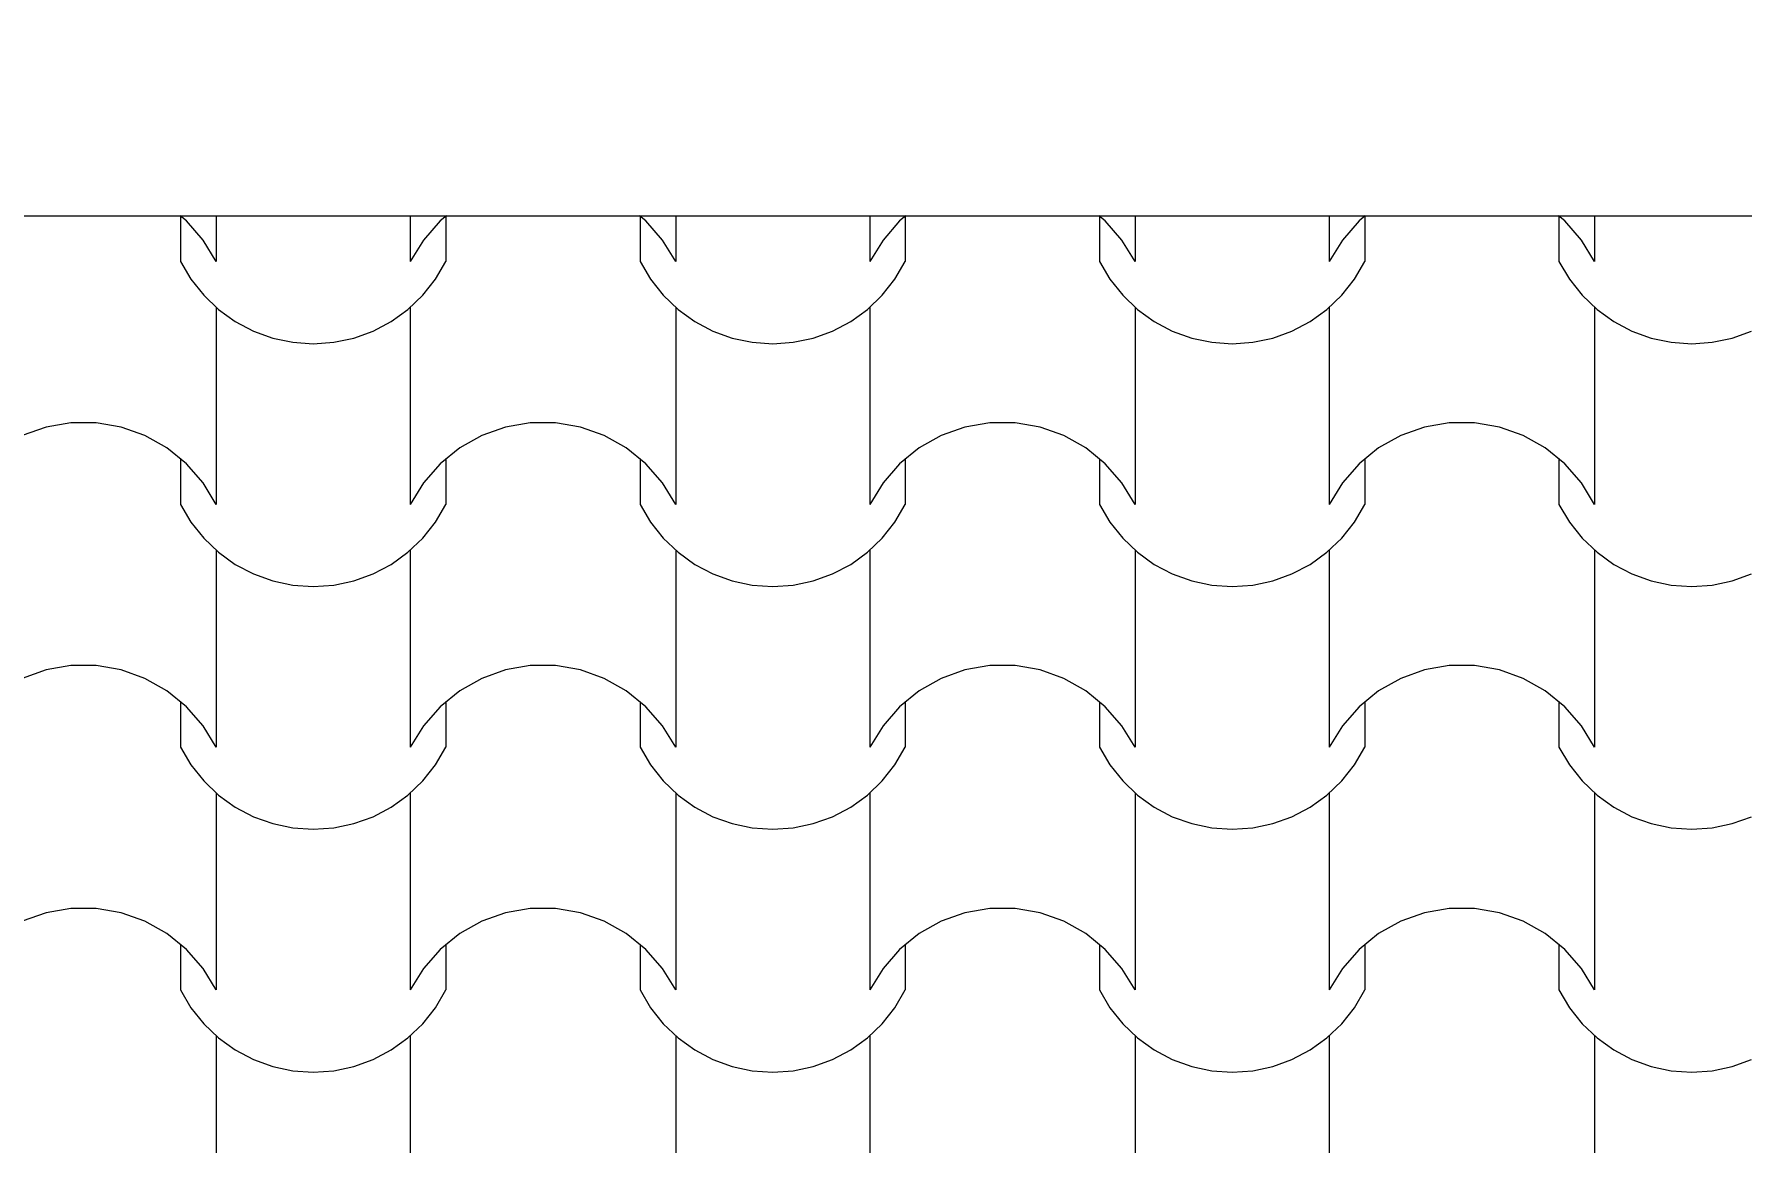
# Model space of a CAD drawing. Header units: millimetres. Extents: x 318905 to 439572, y -5133 to 105868.
# Drawn here: x 394259 to 395316, y 7061 to 7747 of the extents above; entities that cross this region are included whole.
import ezdxf

# ---------------------------------------------------------------- set-up
doc = ezdxf.new("R2010")
doc.units = ezdxf.units.MM
doc.header["$MEASUREMENT"] = 0
for name, color, linetype, lineweight in [('0_Stylo_No__98', 154, 'Continuous', 0), ('2D -  Dessin général_Stylo_No__1', 7, 'Continuous', 5), ('OMBRES_Stylo_No__1', 7, 'Continuous', 5)]:
    doc.layers.add(name, color=color, linetype=linetype, lineweight=lineweight)
doc.layers.add('OMBRES_Stylo_No__82', color=7, linetype='Continuous', lineweight=13, true_color=0xaaaaaa)
doc.styles.add('STYLE_GENERE_3', font='')
doc.styles.get('STYLE_GENERE_3').set_extended_font_data('Arial')
doc.dimstyles.new('STYLE_GENERE__1', dxfattribs={"dimtxt": 200, "dimasz": 142.5, "dimexe": 0.18, "dimexo": 500, "dimgap": 0.09, "dimtad": 0, "dimtih": 1, "dimtoh": 1, "dimlfac": 0.001, "dimzin": 0, "dimdsep": 46, "dimtxsty": 'STYLE_GENERE_3', "dimblk": 'ARROWHEAD_6', "dimblk1": 'ARROWHEAD_6', "dimblk2": 'ARROWHEAD_6', "dimcen": 0.09, "dimclrd": 154, "dimclre": 154, "dimclrt": 154, "dimazin": 0, "dimtfac": 1, "dimtdec": 4, "dimtmove": 0, "dimatfit": 3, "dimfxl": 0, "dimtolj": 1, "dimtzin": 0, "dimarcsym": 0})

# ---------------------------------------------------------------- blocks, each defined once
blk = doc.blocks.new('*X111')
at = {"layer": 'OMBRES_Stylo_No__82', "linetype": 'Continuous'}
for p, q in [((394353, 7631.3), (394349.1, 7634.5)), ((394349.4, 7634.2), (394349.4, 7606.2)), ((394371.4, 7634.5), (394371.4, 7606.2)), ((394491.6, 7634.5), (394491.6, 7606.2)), ((394514, 7634.5), (394510.1, 7631.3)), ((394513.6, 7634.2), (394513.6, 7606.2)), ((394637.5, 7631.3), (394633.5, 7634.5)), ((394633.9, 7634.2), (394633.9, 7606.2)), ((394655.9, 7634.5), (394655.9, 7606.2)), ((394776.1, 7634.5), (394776.1, 7606.2)), ((394798.5, 7634.5), (394794.5, 7631.3)), ((394798.1, 7634.2), (394798.1, 7606.2)), ((394921.9, 7631.3), (394918, 7634.5)), ((394918.4, 7634.2), (394918.4, 7606.2)), ((394940.4, 7634.5), (394940.4, 7606.2)), ((395060.6, 7634.5), (395060.6, 7606.2)), ((395082.9, 7634.5), (395079, 7631.3)), ((395082.6, 7634.2), (395082.6, 7606.2)), ((395206.4, 7631.3), (395202.5, 7634.5)), ((395202.8, 7634.2), (395202.8, 7606.2)), ((395224.8, 7634.5), (395224.8, 7606.2)), ((394363.3, 7619.5), (394353, 7631.3)), ((394510.1, 7631.3), (394499.8, 7619.5)), ((394647.7, 7619.5), (394637.5, 7631.3)), ((394794.5, 7631.3), (394784.3, 7619.5)), ((394932.2, 7619.5), (394921.9, 7631.3)), ((395079, 7631.3), (395068.7, 7619.5)), ((395216.7, 7619.5), (395206.4, 7631.3)), ((394371.4, 7606.2), (394363.3, 7619.5)), ((394499.8, 7619.5), (394491.6, 7606.2)), ((394655.9, 7606.2), (394647.7, 7619.5)), ((394784.3, 7619.5), (394776.1, 7606.2)), ((394940.4, 7606.2), (394932.2, 7619.5)), ((395068.7, 7619.5), (395060.6, 7606.2)), ((395224.8, 7606.2), (395216.7, 7619.5)), ((394349.4, 7606.2), (394355.8, 7595.2)), ((394507.2, 7595.2), (394513.6, 7606.2)), ((394633.9, 7606.2), (394640.3, 7595.2)), ((394791.7, 7595.2), (394798.1, 7606.2)), ((394918.4, 7606.2), (394924.8, 7595.2)), ((395076.2, 7595.2), (395082.6, 7606.2)), ((395202.8, 7606.2), (395209.3, 7595.2)), ((394355.8, 7595.2), (394363.7, 7585.3)), ((394499.3, 7585.3), (394507.2, 7595.2)), ((394640.3, 7595.2), (394648.2, 7585.3)), ((394783.8, 7585.3), (394791.7, 7595.2)), ((394924.8, 7595.2), (394932.7, 7585.3)), ((395068.3, 7585.3), (395076.2, 7595.2)), ((395209.3, 7595.2), (395217.2, 7585.3)), ((394363.7, 7585.3), (394372.9, 7576.5)), ((394490.1, 7576.5), (394499.3, 7585.3)), ((394648.2, 7585.3), (394657.4, 7576.5)), ((394774.6, 7576.5), (394783.8, 7585.3)), ((394932.7, 7585.3), (394941.9, 7576.5)), ((395059.1, 7576.5), (395068.3, 7585.3)), ((395217.2, 7585.3), (395226.4, 7576.5)), ((394371.4, 7577.8), (394371.4, 7516.8)), ((394372.9, 7576.5), (394383.2, 7569.1)), ((394479.8, 7569.1), (394490.1, 7576.5)), ((394491.6, 7577.8), (394491.6, 7516.8)), ((394655.9, 7577.8), (394655.9, 7516.8)), ((394657.4, 7576.5), (394667.7, 7569.1)), ((394764.3, 7569.1), (394774.6, 7576.5)), ((394776.1, 7577.8), (394776.1, 7516.8)), ((394940.4, 7577.8), (394940.4, 7516.8)), ((394941.9, 7576.5), (394952.2, 7569.1)), ((395048.8, 7569.1), (395059.1, 7576.5)), ((395060.6, 7577.8), (395060.6, 7516.8)), ((395224.8, 7577.8), (395224.8, 7516.8)), ((395226.4, 7576.5), (395236.7, 7569.1)), ((394383.2, 7569.1), (394394.5, 7563.1)), ((394394.5, 7563.1), (394406.4, 7558.8)), ((394456.6, 7558.8), (394468.6, 7563.1)), ((394468.6, 7563.1), (394479.8, 7569.1)), ((394667.7, 7569.1), (394678.9, 7563.1)), ((394678.9, 7563.1), (394690.9, 7558.8)), ((394741.1, 7558.8), (394753.1, 7563.1)), ((394753.1, 7563.1), (394764.3, 7569.1)), ((394952.2, 7569.1), (394963.4, 7563.1)), ((394963.4, 7563.1), (394975.4, 7558.8)), ((395025.6, 7558.8), (395037.5, 7563.1)), ((395037.5, 7563.1), (395048.8, 7569.1)), ((395236.7, 7569.1), (395247.9, 7563.1)), ((395247.9, 7563.1), (395259.9, 7558.8)), ((395310.1, 7558.8), (395322, 7563.1)), ((394406.4, 7558.8), (394418.8, 7556.2)), ((394418.8, 7556.2), (394431.5, 7555.3)), ((394431.5, 7555.3), (394444.2, 7556.2)), ((394444.2, 7556.2), (394456.6, 7558.8)), ((394690.9, 7558.8), (394703.3, 7556.2)), ((394703.3, 7556.2), (394716, 7555.3)), ((394716, 7555.3), (394728.7, 7556.2)), ((394728.7, 7556.2), (394741.1, 7558.8)), ((394975.4, 7558.8), (394987.8, 7556.2)), ((394987.8, 7556.2), (395000.5, 7555.3)), ((395000.5, 7555.3), (395013.2, 7556.2)), ((395013.2, 7556.2), (395025.6, 7558.8)), ((395259.9, 7558.8), (395272.3, 7556.2)), ((395272.3, 7556.2), (395285, 7555.3)), ((395285, 7555.3), (395297.6, 7556.2)), ((395297.6, 7556.2), (395310.1, 7558.8)), ((394371.4, 7516.8), (394371.4, 7455.8)), ((394491.6, 7516.8), (394491.6, 7455.8)), ((394655.9, 7516.8), (394655.9, 7455.8)), ((394776.1, 7516.8), (394776.1, 7455.8)), ((394940.4, 7516.8), (394940.4, 7455.8)), ((395060.6, 7516.8), (395060.6, 7455.8)), ((395224.8, 7516.8), (395224.8, 7455.8)), ((394266.1, 7503.7), (394251.3, 7498.5)), ((394281.5, 7506.3), (394266.1, 7503.7)), ((394289.3, 7506.3), (394281.5, 7506.3)), ((394297.1, 7506.3), (394289.3, 7506.3)), ((394312.5, 7503.7), (394297.1, 7506.3)), ((394327.2, 7498.5), (394312.5, 7503.7)), ((394340.9, 7490.8), (394327.2, 7498.5)), ((394535.8, 7498.5), (394522.2, 7490.8)), ((394550.5, 7503.7), (394535.8, 7498.5)), ((394565.9, 7506.3), (394550.5, 7503.7)), ((394573.8, 7506.3), (394565.9, 7506.3)), ((394581.6, 7506.3), (394573.8, 7506.3)), ((394597, 7503.7), (394581.6, 7506.3)), ((394611.7, 7498.5), (394597, 7503.7)), ((394625.3, 7490.8), (394611.7, 7498.5)), ((394820.3, 7498.5), (394806.7, 7490.8)), ((394835, 7503.7), (394820.3, 7498.5)), ((394850.4, 7506.3), (394835, 7503.7)), ((394858.2, 7506.3), (394850.4, 7506.3)), ((394866.1, 7506.3), (394858.2, 7506.3)), ((394881.5, 7503.7), (394866.1, 7506.3)), ((394896.2, 7498.5), (394881.5, 7503.7)), ((394909.8, 7490.8), (394896.2, 7498.5)), ((395104.8, 7498.5), (395091.1, 7490.8)), ((395119.5, 7503.7), (395104.8, 7498.5)), ((395134.9, 7506.3), (395119.5, 7503.7)), ((395142.7, 7506.3), (395134.9, 7506.3)), ((395150.5, 7506.3), (395142.7, 7506.3)), ((395165.9, 7503.7), (395150.5, 7506.3)), ((395180.7, 7498.5), (395165.9, 7503.7)), ((395194.3, 7490.8), (395180.7, 7498.5)), ((394353, 7481), (394340.9, 7490.8)), ((394522.2, 7490.8), (394510.1, 7481)), ((394637.5, 7481), (394625.3, 7490.8)), ((394806.7, 7490.8), (394794.5, 7481)), ((394921.9, 7481), (394909.8, 7490.8)), ((395091.1, 7490.8), (395079, 7481)), ((395206.4, 7481), (395194.3, 7490.8)), ((394349.4, 7483.9), (394349.4, 7455.8)), ((394363.3, 7469.2), (394353, 7481)), ((394510.1, 7481), (394499.8, 7469.2)), ((394513.6, 7483.9), (394513.6, 7455.8)), ((394633.9, 7483.9), (394633.9, 7455.8)), ((394647.7, 7469.2), (394637.5, 7481)), ((394794.5, 7481), (394784.3, 7469.2)), ((394798.1, 7483.9), (394798.1, 7455.8)), ((394918.4, 7483.9), (394918.4, 7455.8)), ((394932.2, 7469.2), (394921.9, 7481)), ((395079, 7481), (395068.7, 7469.2)), ((395082.6, 7483.9), (395082.6, 7455.8)), ((395202.8, 7483.9), (395202.8, 7455.8)), ((395216.7, 7469.2), (395206.4, 7481)), ((394371.4, 7455.8), (394363.3, 7469.2)), ((394499.8, 7469.2), (394491.6, 7455.8)), ((394655.9, 7455.8), (394647.7, 7469.2)), ((394784.3, 7469.2), (394776.1, 7455.8)), ((394940.4, 7455.8), (394932.2, 7469.2)), ((395068.7, 7469.2), (395060.6, 7455.8)), ((395224.8, 7455.8), (395216.7, 7469.2)), ((394349.4, 7455.8), (394355.8, 7444.9)), ((394507.2, 7444.9), (394513.6, 7455.8)), ((394633.9, 7455.8), (394640.3, 7444.9)), ((394791.7, 7444.9), (394798.1, 7455.8)), ((394918.4, 7455.8), (394924.8, 7444.9)), ((395076.2, 7444.9), (395082.6, 7455.8)), ((395202.8, 7455.8), (395209.3, 7444.9)), ((394355.8, 7444.9), (394363.7, 7434.9)), ((394499.3, 7434.9), (394507.2, 7444.9)), ((394640.3, 7444.9), (394648.2, 7434.9)), ((394783.8, 7434.9), (394791.7, 7444.9)), ((394924.8, 7444.9), (394932.7, 7434.9)), ((395068.3, 7434.9), (395076.2, 7444.9)), ((395209.3, 7444.9), (395217.2, 7434.9)), ((394363.7, 7434.9), (394372.9, 7426.2)), ((394490.1, 7426.2), (394499.3, 7434.9)), ((394648.2, 7434.9), (394657.4, 7426.2)), ((394774.6, 7426.2), (394783.8, 7434.9)), ((394932.7, 7434.9), (394941.9, 7426.2)), ((395059.1, 7426.2), (395068.3, 7434.9)), ((395217.2, 7434.9), (395226.4, 7426.2)), ((394371.4, 7427.4), (394371.4, 7366.5)), ((394372.9, 7426.2), (394383.2, 7418.7)), ((394479.8, 7418.7), (394490.1, 7426.2)), ((394491.6, 7427.4), (394491.6, 7366.5)), ((394655.9, 7427.4), (394655.9, 7366.5)), ((394657.4, 7426.2), (394667.7, 7418.7)), ((394764.3, 7418.7), (394774.6, 7426.2)), ((394776.1, 7427.4), (394776.1, 7366.5)), ((394940.4, 7427.4), (394940.4, 7366.5)), ((394941.9, 7426.2), (394952.2, 7418.7)), ((395048.8, 7418.7), (395059.1, 7426.2)), ((395060.6, 7427.4), (395060.6, 7366.5)), ((395224.8, 7427.4), (395224.8, 7366.5)), ((395226.4, 7426.2), (395236.7, 7418.7)), ((394383.2, 7418.7), (394394.5, 7412.8)), ((394394.5, 7412.8), (394406.4, 7408.5)), ((394456.6, 7408.5), (394468.6, 7412.8)), ((394468.6, 7412.8), (394479.8, 7418.7)), ((394667.7, 7418.7), (394678.9, 7412.8)), ((394678.9, 7412.8), (394690.9, 7408.5)), ((394741.1, 7408.5), (394753.1, 7412.8)), ((394753.1, 7412.8), (394764.3, 7418.7)), ((394952.2, 7418.7), (394963.4, 7412.8)), ((394963.4, 7412.8), (394975.4, 7408.5)), ((395025.6, 7408.5), (395037.5, 7412.8)), ((395037.5, 7412.8), (395048.8, 7418.7)), ((395236.7, 7418.7), (395247.9, 7412.8)), ((395247.9, 7412.8), (395259.9, 7408.5)), ((395310.1, 7408.5), (395322, 7412.8)), ((394406.4, 7408.5), (394418.8, 7405.9)), ((394418.8, 7405.9), (394431.5, 7405)), ((394431.5, 7405), (394444.2, 7405.9)), ((394444.2, 7405.9), (394456.6, 7408.5)), ((394690.9, 7408.5), (394703.3, 7405.9)), ((394703.3, 7405.9), (394716, 7405)), ((394716, 7405), (394728.7, 7405.9)), ((394728.7, 7405.9), (394741.1, 7408.5)), ((394975.4, 7408.5), (394987.8, 7405.9)), ((394987.8, 7405.9), (395000.5, 7405)), ((395000.5, 7405), (395013.2, 7405.9)), ((395013.2, 7405.9), (395025.6, 7408.5)), ((395259.9, 7408.5), (395272.3, 7405.9)), ((395272.3, 7405.9), (395285, 7405)), ((395285, 7405), (395297.6, 7405.9)), ((395297.6, 7405.9), (395310.1, 7408.5)), ((394371.4, 7366.5), (394371.4, 7305.5)), ((394491.6, 7366.5), (394491.6, 7305.5)), ((394655.9, 7366.5), (394655.9, 7305.5)), ((394776.1, 7366.5), (394776.1, 7305.5)), ((394940.4, 7366.5), (394940.4, 7305.5)), ((395060.6, 7366.5), (395060.6, 7305.5)), ((395224.8, 7366.5), (395224.8, 7305.5)), ((394266.1, 7353.4), (394251.3, 7348.1)), ((394281.5, 7356), (394266.1, 7353.4)), ((394289.3, 7356), (394281.5, 7356)), ((394297.1, 7356), (394289.3, 7356)), ((394312.5, 7353.4), (394297.1, 7356)), ((394327.2, 7348.1), (394312.5, 7353.4)), ((394550.5, 7353.4), (394535.8, 7348.1)), ((394565.9, 7356), (394550.5, 7353.4)), ((394573.8, 7356), (394565.9, 7356)), ((394581.6, 7356), (394573.8, 7356)), ((394597, 7353.4), (394581.6, 7356)), ((394611.7, 7348.1), (394597, 7353.4)), ((394835, 7353.4), (394820.3, 7348.1)), ((394850.4, 7356), (394835, 7353.4)), ((394858.2, 7356), (394850.4, 7356)), ((394866.1, 7356), (394858.2, 7356)), ((394881.5, 7353.4), (394866.1, 7356)), ((394896.2, 7348.1), (394881.5, 7353.4)), ((395119.5, 7353.4), (395104.8, 7348.1)), ((395134.9, 7356), (395119.5, 7353.4)), ((395142.7, 7356), (395134.9, 7356)), ((395150.5, 7356), (395142.7, 7356)), ((395165.9, 7353.4), (395150.5, 7356)), ((395180.7, 7348.1), (395165.9, 7353.4)), ((394340.9, 7340.5), (394327.2, 7348.1)), ((394353, 7330.6), (394340.9, 7340.5)), ((394522.2, 7340.5), (394510.1, 7330.6)), ((394535.8, 7348.1), (394522.2, 7340.5)), ((394625.3, 7340.5), (394611.7, 7348.1)), ((394637.5, 7330.6), (394625.3, 7340.5)), ((394806.7, 7340.5), (394794.5, 7330.6)), ((394820.3, 7348.1), (394806.7, 7340.5)), ((394909.8, 7340.5), (394896.2, 7348.1)), ((394921.9, 7330.6), (394909.8, 7340.5)), ((395091.1, 7340.5), (395079, 7330.6)), ((395104.8, 7348.1), (395091.1, 7340.5)), ((395194.3, 7340.5), (395180.7, 7348.1)), ((395206.4, 7330.6), (395194.3, 7340.5)), ((394349.4, 7333.5), (394349.4, 7305.5)), ((394363.3, 7318.8), (394353, 7330.6)), ((394510.1, 7330.6), (394499.8, 7318.8)), ((394513.6, 7333.5), (394513.6, 7305.5)), ((394633.9, 7333.5), (394633.9, 7305.5)), ((394647.7, 7318.8), (394637.5, 7330.6)), ((394794.5, 7330.6), (394784.3, 7318.8)), ((394798.1, 7333.5), (394798.1, 7305.5)), ((394918.4, 7333.5), (394918.4, 7305.5)), ((394932.2, 7318.8), (394921.9, 7330.6)), ((395079, 7330.6), (395068.7, 7318.8)), ((395082.6, 7333.5), (395082.6, 7305.5)), ((395202.8, 7333.5), (395202.8, 7305.5)), ((395216.7, 7318.8), (395206.4, 7330.6)), ((394371.4, 7305.5), (394363.3, 7318.8)), ((394499.8, 7318.8), (394491.6, 7305.5)), ((394655.9, 7305.5), (394647.7, 7318.8)), ((394784.3, 7318.8), (394776.1, 7305.5)), ((394940.4, 7305.5), (394932.2, 7318.8)), ((395068.7, 7318.8), (395060.6, 7305.5)), ((395224.8, 7305.5), (395216.7, 7318.8)), ((394349.4, 7305.5), (394355.8, 7294.5)), ((394507.2, 7294.5), (394513.6, 7305.5)), ((394633.9, 7305.5), (394640.3, 7294.5)), ((394791.7, 7294.5), (394798.1, 7305.5)), ((394918.4, 7305.5), (394924.8, 7294.5)), ((395076.2, 7294.5), (395082.6, 7305.5)), ((395202.8, 7305.5), (395209.3, 7294.5)), ((394355.8, 7294.5), (394363.7, 7284.6)), ((394499.3, 7284.6), (394507.2, 7294.5)), ((394640.3, 7294.5), (394648.2, 7284.6)), ((394783.8, 7284.6), (394791.7, 7294.5)), ((394924.8, 7294.5), (394932.7, 7284.6)), ((395068.3, 7284.6), (395076.2, 7294.5)), ((395209.3, 7294.5), (395217.2, 7284.6)), ((394363.7, 7284.6), (394372.9, 7275.8)), ((394371.4, 7277.1), (394371.4, 7216.1)), ((394372.9, 7275.8), (394383.2, 7268.4)), ((394479.8, 7268.4), (394490.1, 7275.8)), ((394490.1, 7275.8), (394499.3, 7284.6)), ((394491.6, 7277.1), (394491.6, 7216.1)), ((394648.2, 7284.6), (394657.4, 7275.8)), ((394655.9, 7277.1), (394655.9, 7216.1)), ((394657.4, 7275.8), (394667.7, 7268.4)), ((394764.3, 7268.4), (394774.6, 7275.8)), ((394774.6, 7275.8), (394783.8, 7284.6)), ((394776.1, 7277.1), (394776.1, 7216.1)), ((394932.7, 7284.6), (394941.9, 7275.8)), ((394940.4, 7277.1), (394940.4, 7216.1)), ((394941.9, 7275.8), (394952.2, 7268.4)), ((395048.8, 7268.4), (395059.1, 7275.8)), ((395059.1, 7275.8), (395068.3, 7284.6)), ((395060.6, 7277.1), (395060.6, 7216.1)), ((395217.2, 7284.6), (395226.4, 7275.8)), ((395224.8, 7277.1), (395224.8, 7216.1)), ((395226.4, 7275.8), (395236.7, 7268.4)), ((394383.2, 7268.4), (394394.5, 7262.5)), ((394468.6, 7262.5), (394479.8, 7268.4)), ((394667.7, 7268.4), (394678.9, 7262.5)), ((394753.1, 7262.5), (394764.3, 7268.4)), ((394952.2, 7268.4), (394963.4, 7262.5)), ((395037.5, 7262.5), (395048.8, 7268.4)), ((395236.7, 7268.4), (395247.9, 7262.5)), ((394394.5, 7262.5), (394406.4, 7258.2)), ((394406.4, 7258.2), (394418.8, 7255.5)), ((394418.8, 7255.5), (394431.5, 7254.7)), ((394431.5, 7254.7), (394444.2, 7255.5)), ((394444.2, 7255.5), (394456.6, 7258.2)), ((394456.6, 7258.2), (394468.6, 7262.5)), ((394678.9, 7262.5), (394690.9, 7258.2)), ((394690.9, 7258.2), (394703.3, 7255.5)), ((394703.3, 7255.5), (394716, 7254.7)), ((394716, 7254.7), (394728.7, 7255.5)), ((394728.7, 7255.5), (394741.1, 7258.2)), ((394741.1, 7258.2), (394753.1, 7262.5)), ((394963.4, 7262.5), (394975.4, 7258.2)), ((394975.4, 7258.2), (394987.8, 7255.5)), ((394987.8, 7255.5), (395000.5, 7254.7)), ((395000.5, 7254.7), (395013.2, 7255.5)), ((395013.2, 7255.5), (395025.6, 7258.2)), ((395025.6, 7258.2), (395037.5, 7262.5)), ((395247.9, 7262.5), (395259.9, 7258.2)), ((395259.9, 7258.2), (395272.3, 7255.5)), ((395272.3, 7255.5), (395285, 7254.7)), ((395285, 7254.7), (395297.6, 7255.5)), ((395297.6, 7255.5), (395310.1, 7258.2)), ((395310.1, 7258.2), (395322, 7262.5)), ((394371.4, 7216.1), (394371.4, 7155.2)), ((394491.6, 7216.1), (394491.6, 7155.2)), ((394655.9, 7216.1), (394655.9, 7155.2)), ((394776.1, 7216.1), (394776.1, 7155.2)), ((394940.4, 7216.1), (394940.4, 7155.2)), ((395060.6, 7216.1), (395060.6, 7155.2)), ((395224.8, 7216.1), (395224.8, 7155.2)), ((394266.1, 7203), (394251.3, 7197.8)), ((394281.5, 7205.7), (394266.1, 7203)), ((394289.3, 7205.7), (394281.5, 7205.7)), ((394297.1, 7205.7), (394289.3, 7205.7)), ((394312.5, 7203), (394297.1, 7205.7)), ((394327.2, 7197.8), (394312.5, 7203)), ((394550.5, 7203), (394535.8, 7197.8)), ((394565.9, 7205.7), (394550.5, 7203)), ((394573.8, 7205.7), (394565.9, 7205.7)), ((394581.6, 7205.7), (394573.8, 7205.7)), ((394597, 7203), (394581.6, 7205.7)), ((394611.7, 7197.8), (394597, 7203)), ((394835, 7203), (394820.3, 7197.8)), ((394850.4, 7205.7), (394835, 7203)), ((394858.2, 7205.7), (394850.4, 7205.7)), ((394866.1, 7205.7), (394858.2, 7205.7)), ((394881.5, 7203), (394866.1, 7205.7)), ((394896.2, 7197.8), (394881.5, 7203)), ((395119.5, 7203), (395104.8, 7197.8)), ((395134.9, 7205.7), (395119.5, 7203)), ((395142.7, 7205.7), (395134.9, 7205.7)), ((395150.5, 7205.7), (395142.7, 7205.7)), ((395165.9, 7203), (395150.5, 7205.7)), ((395180.7, 7197.8), (395165.9, 7203)), ((394340.9, 7190.1), (394327.2, 7197.8)), ((394353, 7180.3), (394340.9, 7190.1)), ((394522.2, 7190.1), (394510.1, 7180.3)), ((394535.8, 7197.8), (394522.2, 7190.1)), ((394625.3, 7190.1), (394611.7, 7197.8)), ((394637.5, 7180.3), (394625.3, 7190.1)), ((394806.7, 7190.1), (394794.5, 7180.3)), ((394820.3, 7197.8), (394806.7, 7190.1)), ((394909.8, 7190.1), (394896.2, 7197.8)), ((394921.9, 7180.3), (394909.8, 7190.1)), ((395091.1, 7190.1), (395079, 7180.3)), ((395104.8, 7197.8), (395091.1, 7190.1)), ((395194.3, 7190.1), (395180.7, 7197.8)), ((395206.4, 7180.3), (395194.3, 7190.1)), ((394349.4, 7183.2), (394349.4, 7155.2)), ((394363.3, 7168.5), (394353, 7180.3)), ((394510.1, 7180.3), (394499.8, 7168.5)), ((394513.6, 7183.2), (394513.6, 7155.2)), ((394633.9, 7183.2), (394633.9, 7155.2)), ((394647.7, 7168.5), (394637.5, 7180.3)), ((394794.5, 7180.3), (394784.3, 7168.5)), ((394798.1, 7183.2), (394798.1, 7155.2)), ((394918.4, 7183.2), (394918.4, 7155.2)), ((394932.2, 7168.5), (394921.9, 7180.3)), ((395079, 7180.3), (395068.7, 7168.5)), ((395082.6, 7183.2), (395082.6, 7155.2)), ((395202.8, 7183.2), (395202.8, 7155.2)), ((395216.7, 7168.5), (395206.4, 7180.3)), ((394371.4, 7155.2), (394363.3, 7168.5)), ((394499.8, 7168.5), (394491.6, 7155.2)), ((394655.9, 7155.2), (394647.7, 7168.5)), ((394784.3, 7168.5), (394776.1, 7155.2)), ((394940.4, 7155.2), (394932.2, 7168.5)), ((395068.7, 7168.5), (395060.6, 7155.2)), ((395224.8, 7155.2), (395216.7, 7168.5)), ((394349.4, 7155.2), (394355.8, 7144.2)), ((394507.2, 7144.2), (394513.6, 7155.2)), ((394633.9, 7155.2), (394640.3, 7144.2)), ((394791.7, 7144.2), (394798.1, 7155.2)), ((394918.4, 7155.2), (394924.8, 7144.2)), ((395076.2, 7144.2), (395082.6, 7155.2)), ((395202.8, 7155.2), (395209.3, 7144.2)), ((394355.8, 7144.2), (394363.7, 7134.3)), ((394499.3, 7134.3), (394507.2, 7144.2)), ((394640.3, 7144.2), (394648.2, 7134.3)), ((394783.8, 7134.3), (394791.7, 7144.2)), ((394924.8, 7144.2), (394932.7, 7134.3)), ((395068.3, 7134.3), (395076.2, 7144.2)), ((395209.3, 7144.2), (395217.2, 7134.3)), ((394363.7, 7134.3), (394372.9, 7125.5)), ((394371.4, 7126.8), (394371.4, 7065.8)), ((394490.1, 7125.5), (394499.3, 7134.3)), ((394491.6, 7126.8), (394491.6, 7065.8)), ((394648.2, 7134.3), (394657.4, 7125.5)), ((394655.9, 7126.8), (394655.9, 7065.8)), ((394774.6, 7125.5), (394783.8, 7134.3)), ((394776.1, 7126.8), (394776.1, 7065.8)), ((394932.7, 7134.3), (394941.9, 7125.5)), ((394940.4, 7126.8), (394940.4, 7065.8)), ((395059.1, 7125.5), (395068.3, 7134.3)), ((395060.6, 7126.8), (395060.6, 7065.8)), ((395217.2, 7134.3), (395226.4, 7125.5)), ((395224.8, 7126.8), (395224.8, 7065.8)), ((394372.9, 7125.5), (394383.2, 7118.1)), ((394383.2, 7118.1), (394394.5, 7112.1)), ((394468.6, 7112.1), (394479.8, 7118.1)), ((394479.8, 7118.1), (394490.1, 7125.5)), ((394657.4, 7125.5), (394667.7, 7118.1)), ((394667.7, 7118.1), (394678.9, 7112.1)), ((394753.1, 7112.1), (394764.3, 7118.1)), ((394764.3, 7118.1), (394774.6, 7125.5)), ((394941.9, 7125.5), (394952.2, 7118.1)), ((394952.2, 7118.1), (394963.4, 7112.1)), ((395037.5, 7112.1), (395048.8, 7118.1)), ((395048.8, 7118.1), (395059.1, 7125.5)), ((395226.4, 7125.5), (395236.7, 7118.1)), ((395236.7, 7118.1), (395247.9, 7112.1)), ((394394.5, 7112.1), (394406.4, 7107.8)), ((394406.4, 7107.8), (394418.8, 7105.2)), ((394444.2, 7105.2), (394456.6, 7107.8)), ((394456.6, 7107.8), (394468.6, 7112.1)), ((394678.9, 7112.1), (394690.9, 7107.8)), ((394690.9, 7107.8), (394703.3, 7105.2)), ((394728.7, 7105.2), (394741.1, 7107.8)), ((394741.1, 7107.8), (394753.1, 7112.1)), ((394963.4, 7112.1), (394975.4, 7107.8)), ((394975.4, 7107.8), (394987.8, 7105.2)), ((395013.2, 7105.2), (395025.6, 7107.8)), ((395025.6, 7107.8), (395037.5, 7112.1)), ((395247.9, 7112.1), (395259.9, 7107.8)), ((395259.9, 7107.8), (395272.3, 7105.2)), ((395297.6, 7105.2), (395310.1, 7107.8)), ((395310.1, 7107.8), (395322, 7112.1)), ((394418.8, 7105.2), (394431.5, 7104.3)), ((394431.5, 7104.3), (394444.2, 7105.2)), ((394703.3, 7105.2), (394716, 7104.3)), ((394716, 7104.3), (394728.7, 7105.2)), ((394987.8, 7105.2), (395000.5, 7104.3)), ((395000.5, 7104.3), (395013.2, 7105.2)), ((395272.3, 7105.2), (395285, 7104.3)), ((395285, 7104.3), (395297.6, 7105.2)), ((394371.4, 7065.8), (394371.4, 7004.8)), ((394491.6, 7065.8), (394491.6, 7004.8)), ((394655.9, 7065.8), (394655.9, 7004.8)), ((394776.1, 7065.8), (394776.1, 7004.8)), ((394940.4, 7065.8), (394940.4, 7004.8)), ((395060.6, 7065.8), (395060.6, 7004.8)), ((395224.8, 7065.8), (395224.8, 7004.8))]:
    blk.add_line(p, q, dxfattribs=at)
blk = doc.blocks.new('Hachure_28', base_point=(0, 4000))
at = {"layer": 'OMBRES_Stylo_No__1', "linetype": 'Continuous'}
blk.add_line((391104.5, 7634.5), (399582.6, 7634.5), dxfattribs=at)
at = {"layer": 'OMBRES_Stylo_No__82', "linetype": 'Continuous'}
blk.add_blockref('*X111', (0, 0), dxfattribs=at)
blk = doc.blocks.new('*D131')
at = {"layer": '0_Stylo_No__98', "linetype": 'Continuous'}
for p, q in [((408082.7, 7634.5), (408082.7, 7747)), ((408157.7, 7559.5), (408007.7, 7709.5)), ((408223.3, 7634.5), (407582.7, 7634.5)), ((408082.7, 3678.3), (408082.7, 7634.5)), ((408082.7, -552.4), (408082.7, 3403.7)), ((408007.7, -477.4), (408157.7, -627.4)), ((408582.7, -552.4), (407942.1, -552.4)), ((408082.7, -664.9), (408082.7, -552.4))]:
    blk.add_line(p, q, dxfattribs=at)
at = {"layer": '0_Stylo_No__98', "insert": (407815.8, 3441), "char_height": 200, "attachment_point": 7, "style": 'STYLE_GENERE_3'}
blk.add_mtext('\\A1;{\\pql;\\fArial|b0|i0|c0|p34;8,19}', dxfattribs=at)
blk = doc.blocks.new('ARROWHEAD_6')
at = {"color": 0, "linetype": 'Continuous', "lineweight": 0}
for p, q in [((-0.5, -0.5), (0.5, 0.5)), ((0, 0), (-1, 0))]:
    blk.add_line(p, q, dxfattribs=at)

msp = doc.modelspace()

# ---------------------------------------------------------------- linework, layer by layer
at = {"layer": '2D -  Dessin général_Stylo_No__1', "linetype": 'Continuous'}
msp.add_line((391104.519, 7634.463), (406899.616, 7634.516), dxfattribs=at)

# ---------------------------------------------------------------- block references
at = {"layer": 'OMBRES_Stylo_No__82', "linetype": 'Continuous'}
msp.add_blockref('Hachure_28', (0, 4000), dxfattribs=at)

# ---------------------------------------------------------------- dimensions: what is measured, and where the dimension line sits
at = {"color": 154, "linetype": 'Continuous', "lineweight": 0}
dim = msp.add_linear_dim(base=(408082.725, 7634.463), p1=(408761.305, -552.434), p2=(391104.519, 7634.463), angle=90, dimstyle='STYLE_GENERE__1', dxfattribs=at)
dim.commit()
dim.dimension.update_dxf_attribs({"geometry": '*D131', "text_midpoint": (408110.923, 3541.014), "dimtype": 160})

doc.saveas('drawing.dxf')
